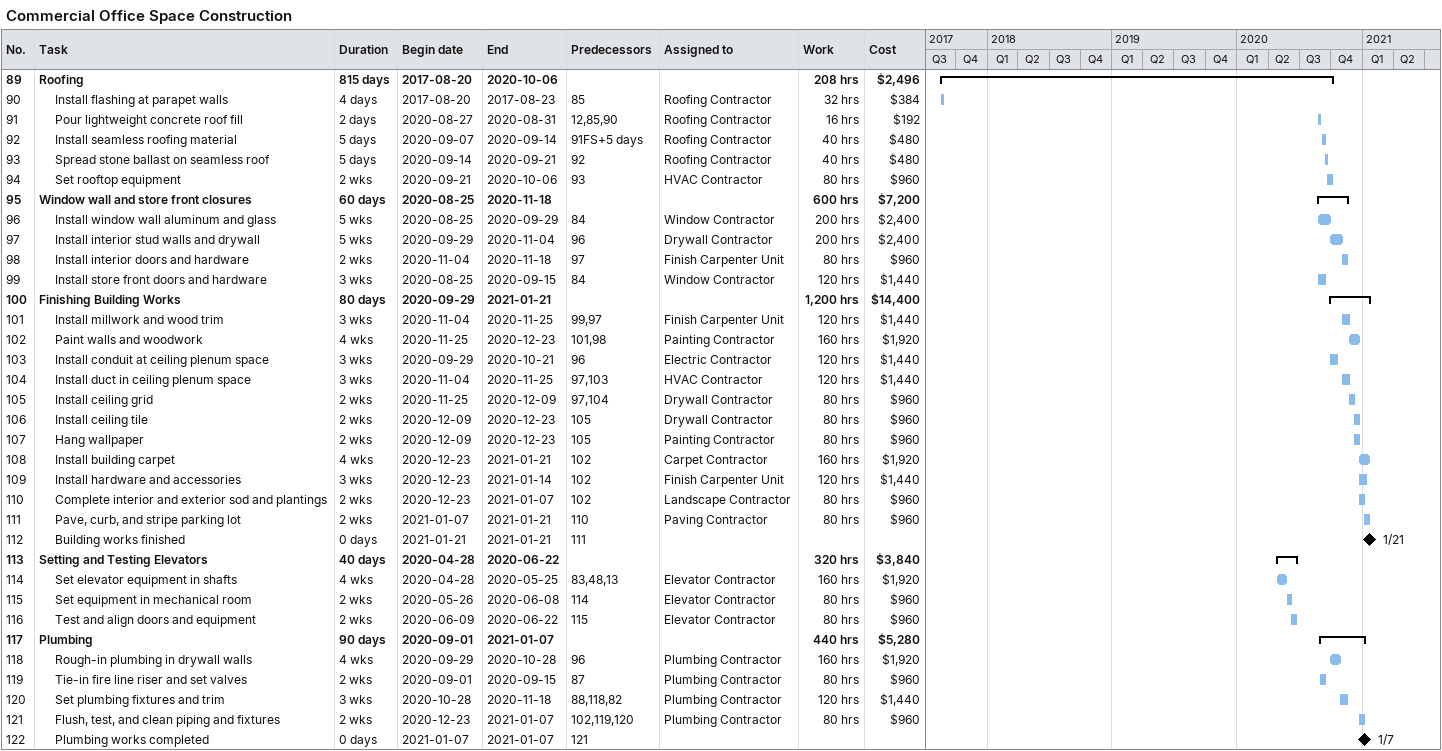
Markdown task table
Commercial Office Space Construction

| ID | Level | Task | Duration | Start | Finish | Predecessors | Resources | Work (h) | Cost ($) |
|---|---|---|---|---|---|---|---|---|---|
| 89 | 1 | **Roofing** | 815d | 2017-08-20 | 2020-10-06 |  |  | 208 | 2496 |
| 90 | 2 | Install flashing at parapet walls | 4d | 2017-08-20 | 2017-08-23 | 85 | Roofing Contractor | 32 | 384 |
| 91 | 2 | Pour lightweight concrete roof fill | 2d | 2020-08-27 | 2020-08-31 | 12, 85, 90 | Roofing Contractor | 16 | 192 |
| 92 | 2 | Install seamless roofing material | 5d | 2020-09-07 | 2020-09-14 | 91FS+5d | Roofing Contractor | 40 | 480 |
| 93 | 2 | Spread stone ballast on seamless roof | 5d | 2020-09-14 | 2020-09-21 | 92 | Roofing Contractor | 40 | 480 |
| 94 | 2 | Set rooftop equipment | 2w | 2020-09-21 | 2020-10-06 | 93 | HVAC Contractor | 80 | 960 |
| 95 | 1 | **Window wall and store front closures** | 60d | 2020-08-25 | 2020-11-18 |  |  | 600 | 7200 |
| 96 | 2 | Install window wall aluminum and glass | 5w | 2020-08-25 | 2020-09-29 | 84 | Window Contractor | 200 | 2400 |
| 97 | 2 | Install interior stud walls and drywall | 5w | 2020-09-29 | 2020-11-04 | 96 | Drywall Contractor | 200 | 2400 |
| 98 | 2 | Install interior doors and hardware | 2w | 2020-11-04 | 2020-11-18 | 97 | Finish Carpenter Unit | 80 | 960 |
| 99 | 2 | Install store front doors and hardware | 3w | 2020-08-25 | 2020-09-15 | 84 | Window Contractor | 120 | 1440 |
| 100 | 1 | **Finishing Building Works** | 80d | 2020-09-29 | 2021-01-21 |  |  | 1200 | 14400 |
| 101 | 2 | Install millwork and wood trim | 3w | 2020-11-04 | 2020-11-25 | 99, 97 | Finish Carpenter Unit | 120 | 1440 |
| 102 | 2 | Paint walls and woodwork | 4w | 2020-11-25 | 2020-12-23 | 101, 98 | Painting Contractor | 160 | 1920 |
| 103 | 2 | Install conduit at ceiling plenum space | 3w | 2020-09-29 | 2020-10-21 | 96 | Electric Contractor | 120 | 1440 |
| 104 | 2 | Install duct in ceiling plenum space | 3w | 2020-11-04 | 2020-11-25 | 97, 103 | HVAC Contractor | 120 | 1440 |
| 105 | 2 | Install ceiling grid | 2w | 2020-11-25 | 2020-12-09 | 97, 104 | Drywall Contractor | 80 | 960 |
| 106 | 2 | Install ceiling tile | 2w | 2020-12-09 | 2020-12-23 | 105 | Drywall Contractor | 80 | 960 |
| 107 | 2 | Hang wallpaper | 2w | 2020-12-09 | 2020-12-23 | 105 | Painting Contractor | 80 | 960 |
| 108 | 2 | Install building carpet | 4w | 2020-12-23 | 2021-01-21 | 102 | Carpet Contractor | 160 | 1920 |
| 109 | 2 | Install hardware and accessories | 3w | 2020-12-23 | 2021-01-14 | 102 | Finish Carpenter Unit | 120 | 1440 |
| 110 | 2 | Complete interior and exterior sod and plantings | 2w | 2020-12-23 | 2021-01-07 | 102 | Landscape Contractor | 80 | 960 |
| 111 | 2 | Pave, curb, and stripe parking lot | 2w | 2021-01-07 | 2021-01-21 | 110 | Paving Contractor | 80 | 960 |
| 112 | 2 | Building works finished | 0d | 2021-01-21 | 2021-01-21 | 111 |  |  |  |
| 113 | 1 | **Setting and Testing Elevators** | 40d | 2020-04-28 | 2020-06-22 |  |  | 320 | 3840 |
| 114 | 2 | Set elevator equipment in shafts | 4w | 2020-04-28 | 2020-05-25 | 83, 48, 13 | Elevator Contractor | 160 | 1920 |
| 115 | 2 | Set equipment in mechanical room | 2w | 2020-05-26 | 2020-06-08 | 114 | Elevator Contractor | 80 | 960 |
| 116 | 2 | Test and align doors and equipment | 2w | 2020-06-09 | 2020-06-22 | 115 | Elevator Contractor | 80 | 960 |
| 117 | 1 | **Plumbing** | 90d | 2020-09-01 | 2021-01-07 |  |  | 440 | 5280 |
| 118 | 2 | Rough-in plumbing in drywall walls | 4w | 2020-09-29 | 2020-10-28 | 96 | Plumbing Contractor | 160 | 1920 |
| 119 | 2 | Tie-in fire line riser and set valves | 2w | 2020-09-01 | 2020-09-15 | 87 | Plumbing Contractor | 80 | 960 |
| 120 | 2 | Set plumbing fixtures and trim | 3w | 2020-10-28 | 2020-11-18 | 88, 118, 82 | Plumbing Contractor | 120 | 1440 |
| 121 | 2 | Flush, test, and clean piping and fixtures | 2w | 2020-12-23 | 2021-01-07 | 102, 119, 120 | Plumbing Contractor | 80 | 960 |
| 122 | 2 | Plumbing works completed | 0d | 2021-01-07 | 2021-01-07 | 121 |  |  |  |
